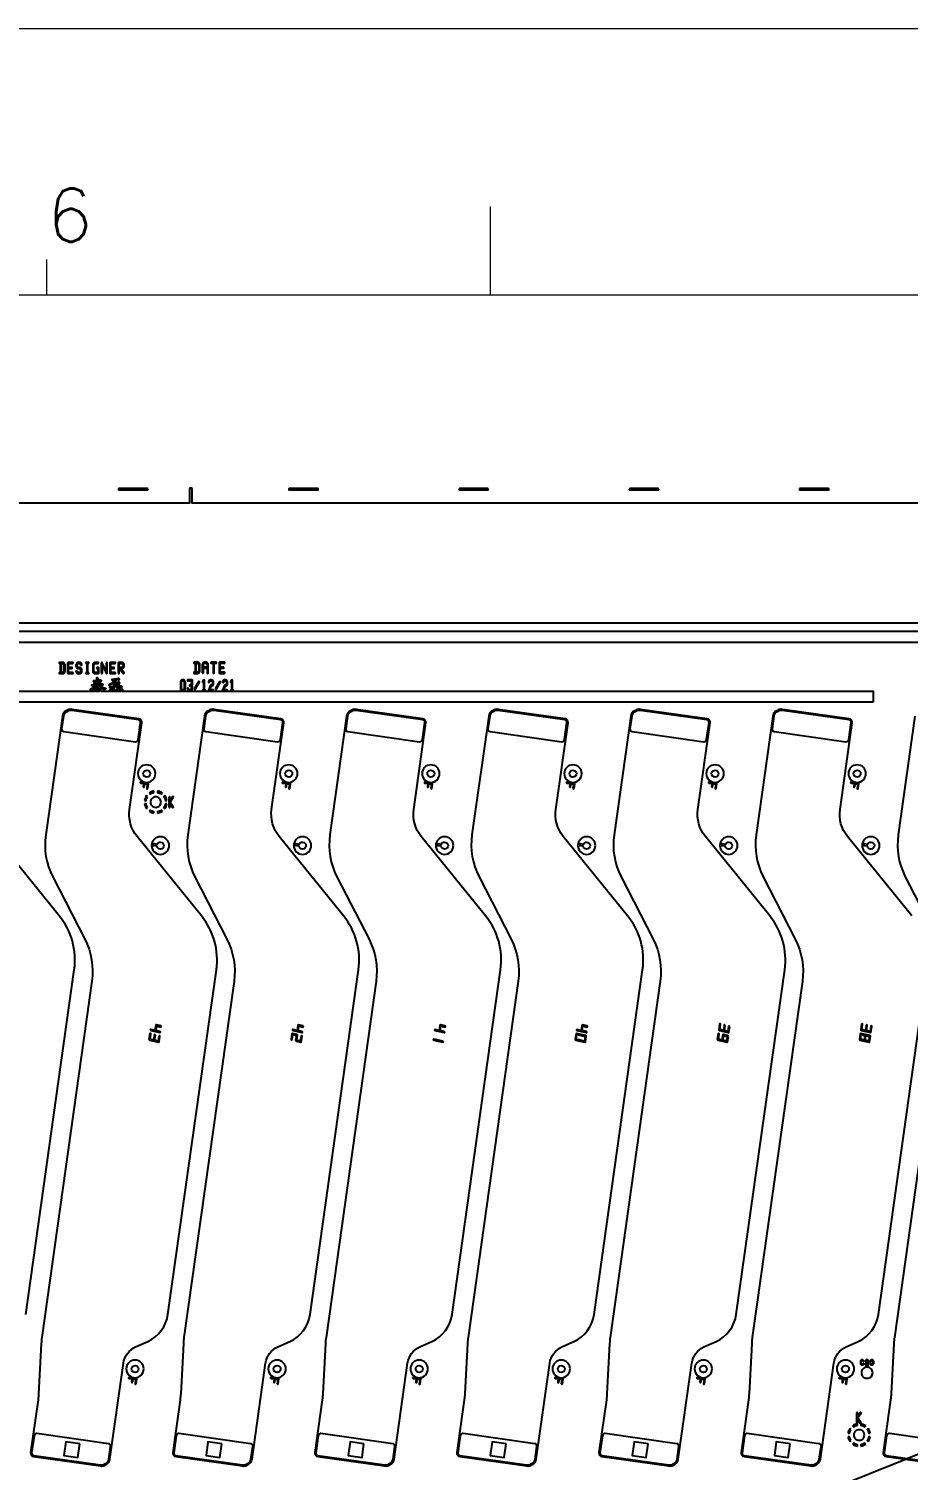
# Model space of a CAD drawing. Header units: millimetres. Extents: x 236 to 1271, y 167 to 899.
# Drawn here: x 956.5 to 1081.5, y 693.9 to 898.9 of the extents above; entities that cross this region are included whole.
import ezdxf

# ---------------------------------------------------------------- set-up
doc = ezdxf.new("R2010")
doc.units = ezdxf.units.MM
doc.header["$LTSCALE"] = 23.1
doc.layers.get('0').update_dxf_attribs({"linetype": 'CONTINUOUS'})
doc.layers.add('0PAPERF', color=2, linetype='CONTINUOUS', lineweight=0, plot=False)
for name, color, linetype in [('bacode-b_layer2', 4, 'CONTINUOUS'), ('susa-b_layer1', 2, 'CONTINUOUS'), ('備註', 1, 'CONTINUOUS')]:
    doc.layers.add(name, color=color, linetype=linetype)
doc.styles.add('SIMPLEX', font='simplex.shx')

msp = doc.modelspace()

# ---------------------------------------------------------------- linework, layer by layer
at = {"lineweight": 0}
for p, q in [((1022.09994, 861.02562), (1022.09994, 873.64089)), ((959.02359, 861.02562), (959.02359, 866.07173)), ((1239.08258, 861.02562), (265.18374, 861.02562))]:
    msp.add_line(p, q, dxfattribs=at)
for p, q in [((964.7779, 807.19498), (964.95174, 807.19498)), ((968.09976, 804.67087), (967.93564, 804.67087)), ((969.0865, 804.67087), (968.93483, 804.67087)), ((981.35182, 804.72087), (981.49215, 804.72087)), ((985.35182, 804.72087), (985.49215, 804.72087)), ((973.34415, 789.71813), (973.20071, 789.86157)), ((974.24496, 790.29837), (974.24496, 790.50122)), ((973.20071, 787.98017), (973.34415, 788.12361)), ((1073.34415, 699.71813), (1073.20071, 699.86157)), ((1074.24496, 700.29837), (1074.24496, 700.50122)), ((1073.20071, 697.98017), (1073.34415, 698.12361))]:
    msp.add_line(p, q)
for points in [[(1128.49496, 581.22087, 1), (1128.49496, 581.62087), (1126.49496, 581.62087), (1126.49496, 831.42087), (979.69496, 831.42087), (979.69496, 833.42087, 1), (979.29496, 833.42087), (979.29496, 831.42087), (832.49496, 831.42087), (832.49496, 581.62087), (830.49496, 581.62087, 1), (830.49496, 581.22087), (832.49496, 581.22087), (832.49496, 331.42087), (979.29496, 331.42087), (979.29496, 329.42087, 1), (979.69496, 329.42087), (979.69496, 331.42087), (1126.49496, 331.42087), (1126.49496, 376.92087), (1117.54496, 376.92087), (1117.54496, 385.92087), (1126.49496, 385.92087), (1126.49496, 581.22087)], [(973.29497, 833.32087, 1), (973.29497, 833.52087), (969.29496, 833.52087, 1), (969.29496, 833.32087)], [(997.49498, 833.32087, 1), (997.49498, 833.52087), (993.49496, 833.52087, 1), (993.49496, 833.32087)], [(1021.69495, 833.32087, 1), (1021.69495, 833.52087), (1017.69496, 833.52087, 1), (1017.69496, 833.32087)], [(1045.89496, 833.32087, 1), (1045.89496, 833.52087), (1041.89496, 833.52087, 1), (1041.89496, 833.32087)], [(1070.09496, 833.32087, 1), (1070.09496, 833.52087), (1066.09497, 833.52087, 1), (1066.09497, 833.32087)], [(1100.49496, 812.42087, 0.414216), (1099.49496, 813.42087, 0.182679), (1098.83352, 813.17087), (859.49496, 813.17087), (859.49496, 811.67087), (1098.83352, 811.67087, 0.182679), (1099.49496, 811.42087, 0.414216)], [(964.00059, 807.51004), (964.00059, 807.75011, 0.159339), (963.98611, 807.79441), (963.81271, 808.03385, 0.241867), (963.75174, 808.06517), (963.44235, 808.06517), (963.30522, 808.25454), (963.30522, 808.446), (963.44235, 808.63537), (963.71346, 808.63537), (963.86484, 808.42632, 1), (963.98633, 808.51429), (963.81271, 808.75405, 0.241867), (963.75174, 808.78537), (963.40406, 808.78537, 0.241871), (963.3431, 808.75405), (963.1697, 808.5146, 0.159337), (963.15522, 808.47031), (963.15522, 808.23024, 0.159331), (963.1697, 808.18595), (963.3431, 807.94649, 0.241867), (963.40406, 807.91517), (963.71346, 807.91517), (963.85059, 807.72581), (963.85059, 807.53435), (963.71346, 807.34498), (963.44235, 807.34498), (963.29097, 807.55403, 1), (963.16948, 807.46606), (963.3431, 807.2263, 0.241867), (963.40406, 807.19498), (963.75174, 807.19498, 0.241871), (963.81271, 807.2263), (963.98611, 807.46575, 0.159337)], [(966.40059, 807.26998), (966.40059, 807.99017, 0.414241), (966.32559, 808.06517), (966.15174, 808.06517, 1), (966.15174, 807.91517), (966.25059, 807.91517), (966.25059, 807.34498), (965.84235, 807.34498), (965.70522, 807.53435), (965.70522, 808.446), (965.84235, 808.63537), (966.32559, 808.63537, 1), (966.32559, 808.78537), (965.80406, 808.78537, 0.241871), (965.7431, 808.75405), (965.5697, 808.5146, 0.159337), (965.55522, 808.47031), (965.55522, 807.51004, 0.159331), (965.5697, 807.46575), (965.7431, 807.2263, 0.241867), (965.80406, 807.19498), (966.32559, 807.19498, 0.414241)], [(983.08154, 808.66881, 1), (983.08154, 808.81881), (982.73386, 808.81881), (982.38617, 808.81881, 1), (982.38617, 808.66881), (982.65886, 808.66881), (982.65886, 807.30341, 1), (982.80886, 807.30341), (982.80886, 808.66881)], [(969.15185, 805.85974), (969.11691, 805.6583), (969.10896, 805.6583), (968.9838, 805.64094, -0.042736), (968.60295, 805.5912), (968.58733, 805.80545), (968.58733, 805.82037), (968.59625, 805.82268, -0.051642), (968.89391, 805.88734), (969.05314, 805.90692), (969.11767, 805.90692), (969.15185, 805.88827)], [(978.70869, 805.03697), (978.70869, 805.99519, 0.13403), (978.69824, 806.03392), (978.55791, 806.27359, 0.267143), (978.49193, 806.31128), (978.21172, 806.31128, 0.267143), (978.14574, 806.27359), (978.0054, 806.03392, 0.13403), (977.99496, 805.99519), (977.99496, 805.03697, 0.13403), (978.0054, 804.99824), (978.14574, 804.75857, 0.267143), (978.21172, 804.72087), (978.49193, 804.72087, 0.267143), (978.55791, 804.75857), (978.69824, 804.99824, 0.13403)], [(979.70869, 805.03697), (979.70869, 805.27618, 0.13403), (979.69824, 805.31491), (979.58046, 805.51608), (979.69824, 805.71724, 0.13403), (979.70869, 805.75597), (979.70869, 806.23508, 0.414239), (979.63249, 806.31128), (979.07116, 806.31128, 1), (979.07116, 806.15888), (979.55629, 806.15888), (979.55629, 805.77641), (979.44847, 805.59228), (979.35182, 805.59228, 1), (979.35182, 805.43988), (979.44847, 805.43988), (979.55629, 805.25574), (979.55629, 805.05741), (979.44847, 804.87327), (979.25518, 804.87327), (979.13692, 805.07524, 1), (979.0054, 804.99824), (979.14574, 804.75857, 0.267143), (979.21172, 804.72087), (979.49193, 804.72087, 0.267143), (979.55791, 804.75857), (979.69824, 804.99824, 0.13403)], [(980.69824, 805.95691, 1), (980.56673, 806.03392), (980.0054, 805.07524, 1), (980.13692, 804.99824)], [(983.69824, 805.95691, 1), (983.56673, 806.03392), (983.0054, 805.07524, 1), (983.13692, 804.99824)], [(969.57435, 804.85231), (969.54655, 804.67087), (969.20412, 804.67087), (969.19396, 804.81098), (969.19396, 804.82887, -0.060132), (969.38357, 804.87772), (969.4916, 804.89442), (969.54327, 804.89442), (969.57435, 804.87888)], [(983.11702, 765.06301, 0.207998), (980.98572, 772.74784), (971.83848, 784.0441, -0.207969), (970.7732, 787.88591), (972.50556, 800.2123, 0.41437), (972.08016, 800.77713), (962.57617, 802.11282, 0.147928), (962.00398, 802.02402), (961.78346, 801.9177, 0.250656), (961.22721, 801.15613), (958.85155, 784.25243, 0.154616), (959.85664, 778.29641), (964.4157, 769.40906, -0.154617), (965.42079, 763.45304), (958.30135, 712.79554, 0.021814), (958.21781, 711.92761), (957.84306, 704.77852, -0.02121), (957.76289, 703.93437), (956.70667, 696.41896, 0.414221), (957.13211, 695.85439), (966.63585, 694.51872, 0.147966), (967.20817, 694.60759), (967.42875, 694.71355, 0.250642), (967.98506, 695.47538), (969.90347, 709.12556, -0.256384), (971.63112, 711.43837), (973.35292, 712.22232, 0.256388), (976.23247, 716.07691)], [(1003.31702, 765.06301, 0.207998), (1001.18572, 772.74784), (992.03848, 784.0441, -0.207969), (990.9732, 787.88591), (992.70556, 800.2123, 0.41437), (992.28016, 800.77713), (982.77617, 802.11282, 0.147928), (982.20398, 802.02402), (981.98346, 801.9177, 0.250656), (981.42721, 801.15613), (979.05155, 784.25243, 0.154616), (980.05664, 778.29641), (984.6157, 769.40906, -0.154617), (985.62079, 763.45304), (978.50135, 712.79554, 0.021814), (978.41781, 711.92761), (978.04306, 704.77852, -0.02121), (977.96289, 703.93437), (976.90667, 696.41896, 0.414221), (977.33211, 695.85439), (986.83585, 694.51872, 0.147966), (987.40817, 694.60759), (987.62875, 694.71355, 0.250642), (988.18506, 695.47538), (990.10347, 709.12556, -0.256384), (991.83112, 711.43837), (993.55292, 712.22232, 0.256388), (996.43247, 716.07691)], [(1023.51702, 765.06301, 0.207998), (1021.38572, 772.74784), (1012.23848, 784.0441, -0.207969), (1011.1732, 787.88591), (1012.90556, 800.2123, 0.41437), (1012.48016, 800.77713), (1002.97617, 802.11282, 0.147928), (1002.40398, 802.02402), (1002.18346, 801.9177, 0.250656), (1001.62721, 801.15613), (999.25155, 784.25243, 0.154616), (1000.25664, 778.29641), (1004.8157, 769.40906, -0.154617), (1005.82079, 763.45304), (998.70135, 712.79554, 0.021814), (998.61781, 711.92761), (998.24306, 704.77852, -0.02121), (998.16289, 703.93437), (997.10667, 696.41896, 0.414221), (997.53211, 695.85439), (1007.03585, 694.51872, 0.147966), (1007.60817, 694.60759), (1007.82875, 694.71355, 0.250642), (1008.38506, 695.47538), (1010.30347, 709.12556, -0.256384), (1012.03112, 711.43837), (1013.75292, 712.22232, 0.256388), (1016.63247, 716.07691)], [(1043.71702, 765.06301, 0.207998), (1041.58572, 772.74784), (1032.43848, 784.0441, -0.207969), (1031.3732, 787.88591), (1033.10556, 800.2123, 0.41437), (1032.68016, 800.77713), (1023.17617, 802.11282, 0.147928), (1022.60398, 802.02402), (1022.38346, 801.9177, 0.250656), (1021.82721, 801.15613), (1019.45155, 784.25243, 0.154616), (1020.45664, 778.29641), (1025.0157, 769.40906, -0.154617), (1026.02079, 763.45304), (1018.90135, 712.79554, 0.021814), (1018.81781, 711.92761), (1018.44306, 704.77852, -0.02121), (1018.36289, 703.93437), (1017.30667, 696.41896, 0.414221), (1017.73211, 695.85439), (1027.23585, 694.51872, 0.147966), (1027.80817, 694.60759), (1028.02875, 694.71355, 0.250642), (1028.58506, 695.47538), (1030.50347, 709.12556, -0.256384), (1032.23112, 711.43837), (1033.95292, 712.22232, 0.256388), (1036.83247, 716.07691)], [(1063.91702, 765.06301, 0.207998), (1061.78572, 772.74784), (1052.63848, 784.0441, -0.207969), (1051.5732, 787.88591), (1053.30556, 800.2123, 0.41437), (1052.88016, 800.77713), (1043.37617, 802.11282, 0.147928), (1042.80398, 802.02402), (1042.58346, 801.9177, 0.250656), (1042.02721, 801.15613), (1039.65155, 784.25243, 0.154616), (1040.65664, 778.29641), (1045.2157, 769.40906, -0.154617), (1046.22079, 763.45304), (1039.10135, 712.79554, 0.021814), (1039.01781, 711.92761), (1038.64306, 704.77852, -0.02121), (1038.56289, 703.93437), (1037.50667, 696.41896, 0.414221), (1037.93211, 695.85439), (1047.43585, 694.51872, 0.147966), (1048.00817, 694.60759), (1048.22875, 694.71355, 0.250642), (1048.78506, 695.47538), (1050.70347, 709.12556, -0.256384), (1052.43112, 711.43837), (1054.15292, 712.22232, 0.256388), (1057.03247, 716.07691)], [(974.45814, 792.97173, 0.414215), (973.20814, 794.22173, 0.414215), (971.95814, 792.97173, 0.414215), (973.20814, 791.72173, 0.414215)], [(973.70814, 792.97173, -0.414217), (973.20814, 792.47173, -0.414217), (972.70814, 792.97173, -0.414217), (973.20814, 793.47173, -0.414217)], [(994.65814, 792.97173, 0.414215), (993.40814, 794.22173, 0.414215), (992.15814, 792.97173, 0.414215), (993.40814, 791.72173, 0.414215)], [(993.90814, 792.97173, -0.414217), (993.40814, 792.47173, -0.414217), (992.90814, 792.97173, -0.414217), (993.40814, 793.47173, -0.414217)], [(1014.85814, 792.97173, 0.414215), (1013.60814, 794.22173, 0.414215), (1012.35814, 792.97173, 0.414215), (1013.60814, 791.72173, 0.414215)], [(1014.10814, 792.97173, -0.414217), (1013.60814, 792.47173, -0.414217), (1013.10814, 792.97173, -0.414217), (1013.60814, 793.47173, -0.414217)], [(1035.05814, 792.97173, 0.414215), (1033.80814, 794.22173, 0.414215), (1032.55814, 792.97173, 0.414215), (1033.80814, 791.72173, 0.414215)], [(1034.30814, 792.97173, -0.414217), (1033.80814, 792.47173, -0.414217), (1033.30814, 792.97173, -0.414217), (1033.80814, 793.47173, -0.414217)], [(1055.25814, 792.97173, 0.414215), (1054.00814, 794.22173, 0.414215), (1052.75814, 792.97173, 0.414215), (1054.00814, 791.72173, 0.414215)], [(1054.50814, 792.97173, -0.414217), (1054.00814, 792.47173, -0.414217), (1053.50814, 792.97173, -0.414217), (1054.00814, 793.47173, -0.414217)], [(1075.45814, 792.97173, 0.414215), (1074.20814, 794.22173, 0.414215), (1072.95814, 792.97173, 0.414215), (1074.20814, 791.72173, 0.414215)], [(1074.70814, 792.97173, -0.414217), (1074.20814, 792.47173, -0.414217), (1073.70814, 792.97173, -0.414217), (1074.20814, 793.47173, -0.414217)], [(973.45852, 791.53979, 0.41424), (973.39469, 791.6245), (972.36179, 791.76966, 1), (972.34092, 791.62112), (972.7831, 791.55898), (972.72095, 791.1168, 1), (972.86949, 791.09593), (972.93164, 791.5381), (973.29955, 791.4864), (973.21321, 790.87207, 1), (973.36175, 790.85119)], [(993.65852, 791.53979, 0.41424), (993.59469, 791.6245), (992.56179, 791.76966, 1), (992.54092, 791.62112), (992.9831, 791.55898), (992.92095, 791.1168, 1), (993.06949, 791.09593), (993.13164, 791.5381), (993.49955, 791.4864), (993.41321, 790.87207, 1), (993.56175, 790.85119)], [(1013.85852, 791.53979, 0.41424), (1013.79469, 791.6245), (1012.76179, 791.76966, 1), (1012.74092, 791.62112), (1013.1831, 791.55898), (1013.12095, 791.1168, 1), (1013.26949, 791.09593), (1013.33164, 791.5381), (1013.69955, 791.4864), (1013.61321, 790.87207, 1), (1013.76175, 790.85119)], [(1034.05852, 791.53979, 0.41424), (1033.99469, 791.6245), (1032.96179, 791.76966, 1), (1032.94092, 791.62112), (1033.3831, 791.55898), (1033.32095, 791.1168, 1), (1033.46949, 791.09593), (1033.53164, 791.5381), (1033.89955, 791.4864), (1033.81321, 790.87207, 1), (1033.96175, 790.85119)], [(1054.25852, 791.53979, 0.41424), (1054.19469, 791.6245), (1053.16179, 791.76966, 1), (1053.14092, 791.62112), (1053.5831, 791.55898), (1053.52095, 791.1168, 1), (1053.66949, 791.09593), (1053.73164, 791.5381), (1054.09955, 791.4864), (1054.01321, 790.87207, 1), (1054.16175, 790.85119)], [(1074.45852, 791.53979, 0.41424), (1074.39469, 791.6245), (1073.36179, 791.76966, 1), (1073.34092, 791.62112), (1073.7831, 791.55898), (1073.72095, 791.1168, 1), (1073.86949, 791.09593), (1073.93164, 791.5381), (1074.29955, 791.4864), (1074.21321, 790.87207, 1), (1074.36175, 790.85119)], [(975.24496, 788.92087, 0.414216), (974.49496, 789.67087, 0.414216), (973.74496, 788.92087, 0.414216), (974.49496, 788.17087, 0.414216)], [(976.40516, 782.73882, 0.414215), (975.15516, 783.98882, 0.414215), (973.90516, 782.73882, 0.414215), (975.15516, 781.48882, 0.414215)], [(975.65516, 782.73882, -0.414217), (975.15516, 782.23882, -0.366656), (974.66196, 782.65666), (974.1924, 782.72265), (974.23415, 783.01973), (974.70371, 782.95374, -0.289315), (975.15516, 783.23882, -0.414217)], [(996.60516, 782.73882, 0.414215), (995.35516, 783.98882, 0.414215), (994.10516, 782.73882, 0.414215), (995.35516, 781.48882, 0.414215)], [(995.85516, 782.73882, -0.414217), (995.35516, 782.23882, -0.366656), (994.86196, 782.65666), (994.3924, 782.72265), (994.43415, 783.01973), (994.90371, 782.95374, -0.289315), (995.35516, 783.23882, -0.414217)], [(1016.80516, 782.73882, 0.414215), (1015.55516, 783.98882, 0.414215), (1014.30516, 782.73882, 0.414215), (1015.55516, 781.48882, 0.414215)], [(1016.05516, 782.73882, -0.414217), (1015.55516, 782.23882, -0.366656), (1015.06196, 782.65666), (1014.5924, 782.72265), (1014.63415, 783.01973), (1015.10371, 782.95374, -0.289315), (1015.55516, 783.23882, -0.414217)], [(1037.00516, 782.73882, 0.414215), (1035.75516, 783.98882, 0.414215), (1034.50516, 782.73882, 0.414215), (1035.75516, 781.48882, 0.414215)], [(1036.25516, 782.73882, -0.414217), (1035.75516, 782.23882, -0.366656), (1035.26196, 782.65666), (1034.7924, 782.72265), (1034.83415, 783.01973), (1035.30371, 782.95374, -0.289315), (1035.75516, 783.23882, -0.414217)], [(1057.20516, 782.73882, 0.414215), (1055.95516, 783.98882, 0.414215), (1054.70516, 782.73882, 0.414215), (1055.95516, 781.48882, 0.414215)], [(1056.45516, 782.73882, -0.414217), (1055.95516, 782.23882, -0.366656), (1055.46196, 782.65666), (1054.9924, 782.72265), (1055.03415, 783.01973), (1055.50371, 782.95374, -0.289315), (1055.95516, 783.23882, -0.414217)], [(1077.40516, 782.73882, 0.414215), (1076.15516, 783.98882, 0.414215), (1074.90516, 782.73882, 0.414215), (1076.15516, 781.48882, 0.414215)], [(1076.65516, 782.73882, -0.414217), (1076.15516, 782.23882, -0.366656), (1075.66196, 782.65666), (1075.1924, 782.72265), (1075.23415, 783.01973), (1075.70371, 782.95374, -0.289315), (1076.15516, 783.23882, -0.414217)], [(975.23451, 757.08642), (974.58105, 757.2446, 0.444113), (974.4891, 757.18191), (974.38865, 756.46713), (973.8156, 756.60585, 1), (973.78031, 756.46006), (975.08721, 756.1437, 1), (975.1225, 756.28949), (974.53514, 756.43167), (974.62616, 757.07935), (975.19922, 756.94063, 1)], [(995.43451, 757.08642), (994.78105, 757.2446, 0.444113), (994.6891, 757.18191), (994.58865, 756.46713), (994.0156, 756.60585, 1), (993.98031, 756.46006), (995.28721, 756.1437, 1), (995.3225, 756.28949), (994.73514, 756.43167), (994.82616, 757.07935), (995.39922, 756.94063, 1)], [(1015.63451, 757.08642), (1014.98105, 757.2446, 0.444113), (1014.8891, 757.18191), (1014.78865, 756.46713), (1014.2156, 756.60585, 1), (1014.18031, 756.46006), (1015.48721, 756.1437, 1), (1015.5225, 756.28949), (1014.93514, 756.43167), (1015.02616, 757.07935), (1015.59922, 756.94063, 1)], [(1035.83451, 757.08642), (1035.18105, 757.2446, 0.444113), (1035.0891, 757.18191), (1034.98865, 756.46713), (1034.4156, 756.60585, 1), (1034.38031, 756.46006), (1035.68721, 756.1437, 1), (1035.7225, 756.28949), (1035.13514, 756.43167), (1035.22616, 757.07935), (1035.79922, 756.94063, 1)], [(1056.09113, 757.00309, 1), (1055.94259, 757.02397), (1055.8421, 756.30895), (1055.33514, 756.43167), (1055.43768, 757.16127, 1), (1055.28914, 757.18214), (1055.18865, 756.46713), (1054.68169, 756.58985), (1054.78422, 757.31944, 1), (1054.63568, 757.34032), (1054.52372, 756.54362, 0.386732), (1054.58031, 756.46006), (1055.88721, 756.1437, 0.444113), (1055.97916, 756.20639)], [(1076.29113, 757.00309, 1), (1076.14259, 757.02397), (1076.0421, 756.30895), (1075.53514, 756.43167), (1075.63768, 757.16127, 1), (1075.48914, 757.18214), (1075.38865, 756.46713), (1074.88169, 756.58985), (1074.98422, 757.31944, 1), (1074.83568, 757.34032), (1074.72372, 756.54362, 0.386732), (1074.78031, 756.46006), (1076.08721, 756.1437, 0.444113), (1076.17916, 756.20639)], [(975.09768, 755.62663, 1), (974.94914, 755.6475), (974.84865, 754.93249), (974.34169, 755.05521), (974.44423, 755.7848, 1), (974.29569, 755.80568), (974.1952, 755.09067), (973.68824, 755.21339), (973.79078, 755.94298, 1), (973.64224, 755.96385), (973.53027, 755.16715, 0.386732), (973.58686, 755.08359), (974.89377, 754.76724, 0.444113), (974.98571, 754.82992)], [(995.29768, 755.62663, 1), (995.14914, 755.6475), (995.04865, 754.93249), (994.54169, 755.05521), (994.6442, 755.78458, 0.386732), (994.5876, 755.86814), (993.93415, 756.02631, 0.444113), (993.8422, 755.96363), (993.73023, 755.16693, 1), (993.87877, 755.14605), (993.97926, 755.86106), (994.48623, 755.73834), (994.38372, 755.00898, 0.386732), (994.44031, 754.92542), (995.09377, 754.76724, 0.444113), (995.18571, 754.82992)], [(1015.32906, 754.91303), (1014.6756, 755.07121), (1014.02215, 755.22938, 1), (1013.98686, 755.08359), (1014.64031, 754.92542), (1015.29377, 754.76724, 1)], [(1035.69765, 755.6264, 0.386732), (1035.64106, 755.70996), (1034.33415, 756.02631, 0.444113), (1034.2422, 755.96363), (1034.13027, 755.16715, 0.386732), (1034.18686, 755.08359), (1035.49377, 754.76724, 0.444113), (1035.58571, 754.82992)], [(1055.89765, 755.6264, 0.386732), (1055.84106, 755.70996), (1055.1876, 755.86814, 0.444113), (1055.09566, 755.80545), (1054.9952, 755.09067), (1054.48824, 755.21339), (1054.59078, 755.94298, 1), (1054.44224, 755.96385), (1054.33027, 755.16715, 0.386732), (1054.38686, 755.08359), (1055.69377, 754.76724, 0.444113), (1055.78571, 754.82992)], [(1076.09765, 755.6264, 0.386732), (1076.04106, 755.70996), (1074.73415, 756.02631, 0.444113), (1074.6422, 755.96363), (1074.53027, 755.16715, 0.386732), (1074.58686, 755.08359), (1075.89377, 754.76724, 0.444113), (1075.98571, 754.82992)], [(972.79885, 708.31763, 0.414215), (971.54885, 709.56763, 0.414215), (970.29885, 708.31763, 0.414215), (971.54885, 707.06763, 0.414215)], [(992.99885, 708.31763, 0.414215), (991.74885, 709.56763, 0.414215), (990.49885, 708.31763, 0.414215), (991.74885, 707.06763, 0.414215)], [(1013.19885, 708.31763, 0.414215), (1011.94885, 709.56763, 0.414215), (1010.69885, 708.31763, 0.414215), (1011.94885, 707.06763, 0.414215)], [(1033.39885, 708.31763, 0.414215), (1032.14885, 709.56763, 0.414215), (1030.89885, 708.31763, 0.414215), (1032.14885, 707.06763, 0.414215)], [(1053.59885, 708.31763, 0.414215), (1052.34885, 709.56763, 0.414215), (1051.09885, 708.31763, 0.414215), (1052.34885, 707.06763, 0.414215)], [(1073.79885, 708.31763, 0.414215), (1072.54885, 709.56763, 0.414215), (1071.29885, 708.31763, 0.414215), (1072.54885, 707.06763, 0.414215)], [(1075.14606, 709.01315, 1), (1075.07535, 709.08386), (1074.99066, 708.99917), (1074.8334, 708.99917), (1074.76335, 709.06922), (1074.76335, 709.42515), (1074.8334, 709.4952), (1074.99066, 709.4952), (1075.07535, 709.4105, 1), (1075.14606, 709.48121), (1075.04688, 709.5804, 0.200121), (1075.01137, 709.5952), (1074.81269, 709.5952, 0.200121), (1074.77718, 709.5804), (1074.67815, 709.48137, 0.200121), (1074.66335, 709.44586), (1074.66335, 709.04851, 0.200121), (1074.67815, 709.013), (1074.77718, 708.91397, 0.200121), (1074.81269, 708.89917), (1075.01137, 708.89917, 0.200121), (1075.04688, 708.91397)], [(1076.5607, 709.04851), (1076.5607, 709.44586, 0.200121), (1076.5459, 709.48137), (1076.44688, 709.5804, 0.200121), (1076.41137, 709.5952), (1076.21269, 709.5952, 0.200121), (1076.17718, 709.5804), (1076.07815, 709.48137, 0.200121), (1076.06335, 709.44586), (1076.06335, 709.04851, 0.200121), (1076.07815, 709.013), (1076.17718, 708.91397, 0.200121), (1076.21269, 708.89917), (1076.41137, 708.89917, 0.200121), (1076.44688, 708.91397), (1076.5459, 709.013, 0.200121)], [(972.04885, 708.31763, -0.414217), (971.54885, 707.81763, -0.414217), (971.04885, 708.31763, -0.414217), (971.54885, 708.81763, -0.414217)], [(992.24885, 708.31763, -0.414217), (991.74885, 707.81763, -0.414217), (991.24885, 708.31763, -0.414217), (991.74885, 708.81763, -0.414217)], [(1012.44885, 708.31763, -0.414217), (1011.94885, 707.81763, -0.414217), (1011.44885, 708.31763, -0.414217), (1011.94885, 708.81763, -0.414217)], [(1032.64885, 708.31763, -0.414217), (1032.14885, 707.81763, -0.414217), (1031.64885, 708.31763, -0.414217), (1032.14885, 708.81763, -0.414217)], [(1052.84885, 708.31763, -0.414217), (1052.34885, 707.81763, -0.414217), (1051.84885, 708.31763, -0.414217), (1052.34885, 708.81763, -0.414217)], [(1073.04885, 708.31763, -0.414217), (1072.54885, 707.81763, -0.414217), (1072.04885, 708.31763, -0.414217), (1072.54885, 708.81763, -0.414217)], [(1076.41728, 707.78253, 0.414216), (1075.61728, 708.58253, 0.414216), (1074.81728, 707.78253, 0.414216), (1075.61728, 706.98253, 0.414216)], [(971.79924, 706.8857, 0.41424), (971.73541, 706.97041), (970.70251, 707.11557, 1), (970.68163, 706.96703), (971.12381, 706.90489), (971.06167, 706.46271, 1), (971.21021, 706.44183), (971.27235, 706.88401), (971.64026, 706.8323), (971.55392, 706.21798, 1), (971.70246, 706.1971)], [(991.99924, 706.8857, 0.41424), (991.93541, 706.97041), (990.90251, 707.11557, 1), (990.88163, 706.96703), (991.32381, 706.90489), (991.26167, 706.46271, 1), (991.41021, 706.44183), (991.47235, 706.88401), (991.84026, 706.8323), (991.75392, 706.21798, 1), (991.90246, 706.1971)], [(1012.19924, 706.8857, 0.41424), (1012.13541, 706.97041), (1011.10251, 707.11557, 1), (1011.08163, 706.96703), (1011.52381, 706.90489), (1011.46167, 706.46271, 1), (1011.61021, 706.44183), (1011.67235, 706.88401), (1012.04026, 706.8323), (1011.95392, 706.21798, 1), (1012.10246, 706.1971)], [(1032.39924, 706.8857, 0.41424), (1032.33541, 706.97041), (1031.30251, 707.11557, 1), (1031.28163, 706.96703), (1031.72381, 706.90489), (1031.66167, 706.46271, 1), (1031.81021, 706.44183), (1031.87235, 706.88401), (1032.24026, 706.8323), (1032.15392, 706.21798, 1), (1032.30246, 706.1971)], [(1052.59924, 706.8857, 0.41424), (1052.53541, 706.97041), (1051.50251, 707.11557, 1), (1051.48163, 706.96703), (1051.92381, 706.90489), (1051.86167, 706.46271, 1), (1052.01021, 706.44183), (1052.07235, 706.88401), (1052.44026, 706.8323), (1052.35392, 706.21798, 1), (1052.50246, 706.1971)], [(1072.79924, 706.8857, 0.41424), (1072.73541, 706.97041), (1071.70251, 707.11557, 1), (1071.68163, 706.96703), (1072.12381, 706.90489), (1072.06167, 706.46271, 1), (1072.21021, 706.44183), (1072.27235, 706.88401), (1072.64026, 706.8323), (1072.55392, 706.21798, 1), (1072.70246, 706.1971)], [(1075.24496, 698.92087, 0.414216), (1074.49496, 699.67087, 0.414216), (1073.74496, 698.92087, 0.414216), (1074.49496, 698.17087, 0.414216)]]:
    msp.add_lwpolyline(points, format="xyb", close=True)
for points in [[(841.49496, 577.42087), (841.49496, 585.42087), (852.49496, 585.42087), (852.49496, 693.78087), (852.49496, 792.42087), (841.49496, 792.42087), (841.49496, 800.42087), (852.49496, 800.42087), (852.49496, 809.17087, 0.414215), (853.74496, 810.42087, 0.414215), (852.49496, 811.67087), (852.49496, 814.42087), (1106.49496, 814.42087), (1106.49496, 811.67087, 0.414215), (1105.24496, 810.42087, 0.414215), (1106.49496, 809.17087), (1106.49496, 800.42087), (1117.49496, 800.42087), (1117.49496, 792.42087), (1106.49496, 792.42087), (1106.49496, 729.66498)], [(961.60059, 807.51004), (961.60059, 808.47031, 0.159331), (961.58611, 808.5146), (961.41271, 808.75405, 0.241867), (961.35174, 808.78537), (961.00406, 808.78537), (960.83022, 808.78537, 1), (960.83022, 808.63537), (960.92906, 808.63537), (960.92906, 807.34498), (960.83022, 807.34498, 1), (960.83022, 807.19498), (961.00406, 807.19498)], [(962.72559, 807.19498, 1), (962.72559, 807.34498), (962.10522, 807.34498), (962.10522, 807.91517), (962.55174, 807.91517, 1), (962.55174, 808.06517), (962.10522, 808.06517), (962.10522, 808.63537), (962.72559, 808.63537, 1), (962.72559, 808.78537), (962.03022, 808.78537, 0.414241), (961.95522, 808.71037), (961.95522, 807.99017)], [(961.95522, 807.99017), (961.95522, 807.26998, 0.414241), (962.03022, 807.19498), (962.72559, 807.19498)], [(964.95174, 807.19498, 1), (964.95174, 807.34498), (964.8529, 807.34498), (964.8529, 808.63537), (964.95174, 808.63537, 1), (964.95174, 808.78537), (964.7779, 808.78537), (964.60406, 808.78537, 1), (964.60406, 808.63537), (964.7029, 808.63537), (964.7029, 807.34498), (964.60406, 807.34498, 1), (964.60406, 807.19498), (964.7779, 807.19498)], [(967.45059, 807.59785), (966.89776, 808.74298, 0.798609), (966.75522, 808.7101), (966.75522, 807.26998, 1), (966.90522, 807.26998), (966.90522, 808.3825)], [(966.90522, 808.3825), (967.45804, 807.23737, 0.798609), (967.60059, 807.27025)], [(967.60059, 807.27025), (967.60059, 808.71037, 1), (967.45059, 808.71037), (967.45059, 807.59785)], [(968.72559, 807.19498, 1), (968.72559, 807.34498), (968.10522, 807.34498), (968.10522, 807.91517), (968.55174, 807.91517, 1), (968.55174, 808.06517), (968.10522, 808.06517), (968.10522, 808.63537), (968.72559, 808.63537, 1), (968.72559, 808.78537), (968.03022, 808.78537, 0.414241), (967.95522, 808.71037), (967.95522, 807.99017)], [(967.95522, 807.99017), (967.95522, 807.26998, 0.414241), (968.03022, 807.19498), (968.72559, 807.19498)], [(970.00059, 808.23024), (970.00059, 808.47031, 0.159331), (969.98611, 808.5146), (969.81271, 808.75405, 0.241867), (969.75174, 808.78537), (969.23022, 808.78537, 0.414241), (969.15522, 808.71037), (969.15522, 807.99017)], [(969.15522, 807.99017), (969.15522, 807.26998, 1), (969.30522, 807.26998), (969.30522, 807.91517), (969.36578, 807.91517), (969.86484, 807.22599, 1), (969.98633, 807.31396), (969.55097, 807.91517)], [(969.55097, 807.91517), (969.75174, 807.91517, 0.241871), (969.81271, 807.94649), (969.98611, 808.18595, 0.159337), (970.00059, 808.23024)], [(980.75654, 807.54348), (980.75654, 808.50374, 0.159331), (980.74206, 808.54803), (980.56866, 808.78749, 0.241867), (980.5077, 808.81881), (980.16002, 808.81881), (979.98617, 808.81881, 1), (979.98617, 808.66881), (980.08502, 808.66881), (980.08502, 807.37841), (979.98617, 807.37841, 1), (979.98617, 807.22841), (980.16002, 807.22841)], [(981.95654, 807.30341), (981.95654, 808.02361), (981.95654, 808.50374, 0.159331), (981.94206, 808.54803), (981.76866, 808.78749, 0.241867), (981.7077, 808.81881), (981.36002, 808.81881, 0.241871), (981.29905, 808.78749), (981.12565, 808.54803, 0.159337), (981.11117, 808.50374), (981.11117, 808.02361)], [(981.11117, 808.02361), (981.11117, 807.30341, 1), (981.26117, 807.30341), (981.26117, 807.94861), (981.80654, 807.94861), (981.80654, 807.30341, 1), (981.95654, 807.30341)], [(984.28154, 807.22841, 1), (984.28154, 807.37841), (983.66117, 807.37841), (983.66117, 807.94861), (984.1077, 807.94861, 1), (984.1077, 808.09861), (983.66117, 808.09861), (983.66117, 808.66881), (984.28154, 808.66881, 1), (984.28154, 808.81881), (983.58617, 808.81881, 0.414241), (983.51117, 808.74381), (983.51117, 808.02361)], [(983.51117, 808.02361), (983.51117, 807.30341, 0.414241), (983.58617, 807.22841), (984.28154, 807.22841)], [(961.00406, 807.19498), (961.35174, 807.19498, 0.241871), (961.41271, 807.2263), (961.58611, 807.46575, 0.159337), (961.60059, 807.51004)], [(965.96359, 805.79296), (965.91885, 805.67493), (965.88512, 805.61238), (965.40672, 805.56305), (965.38147, 805.55763), (965.35622, 805.54679), (965.35622, 805.52918), (965.38976, 805.50342), (965.42331, 805.48986, 0.194899), (965.5892, 805.46636), (965.8236, 805.50073)], [(966.05, 805.63127), (966.1184, 805.81173), (966.50121, 805.86093, 0.085194), (966.59527, 805.87444), (966.63909, 805.89828), (966.63909, 805.92211), (966.60291, 805.94412, 0.060875), (966.46009, 805.97529), (966.45603, 805.97529), (966.1498, 805.9233)], [(966.1498, 805.9233), (966.19543, 806.0886), (966.34211, 806.10411), (966.65908, 806.14692), (966.73376, 806.16315), (966.76837, 806.17939), (966.76837, 806.20453), (966.74563, 806.22921), (966.72288, 806.2391, 0.203529), (966.57589, 806.26792), (966.4934, 806.24792), (966.22086, 806.20584)], [(968.64153, 806.29383), (968.64098, 806.28779), (968.58805, 806.18974), (968.45832, 806.03739), (968.28079, 805.86994), (968.10155, 805.73116), (967.93257, 805.62406), (967.84551, 805.5803), (967.83868, 805.57577), (967.83184, 805.56824), (967.83184, 805.56266), (967.8421, 805.5601), (967.89186, 805.5601), (968.00875, 805.5957), (968.16186, 805.66848), (968.31498, 805.76449), (968.42011, 805.84431, -0.201493), (968.4556, 805.78331), (968.46242, 805.76525), (968.50156, 805.54114, 0.190891), (968.53096, 805.46007), (968.54002, 805.44544), (968.55814, 805.43082), (968.57511, 805.43082), (968.58869, 805.44296), (968.60001, 805.46615), (968.60532, 805.49411), (968.65877, 805.4939), (969.05007, 805.5329), (969.20004, 805.54588), (969.27033, 805.54588), (969.2844, 805.55563), (969.2844, 805.57736), (969.25763, 805.60734), (969.24244, 805.61755), (969.30685, 805.74656), (969.35582, 805.81414), (969.39963, 805.85413), (969.40995, 805.87068)], [(968.7459, 806.30964), (968.965, 806.33425), (969.18351, 806.34999), (969.32017, 806.35375), (969.36259, 806.36991), (969.36395, 806.39955), (969.31883, 806.44266), (969.27371, 806.47094), (969.19303, 806.49786), (969.17252, 806.49786), (968.9051, 806.44813), (968.26545, 806.35321), (968.2402, 806.34237), (968.2402, 806.32476), (968.27374, 806.299), (968.30728, 806.28544, 0.209845), (968.45226, 806.26045), (968.64153, 806.29383)], [(969.40995, 805.87068), (969.40995, 805.89635), (969.36386, 805.94608), (969.27416, 806.00326), (969.21684, 806.02812, 0.075246), (969.16688, 806.02129), (969.14546, 806.0127), (969.10098, 806.0007), (968.61992, 805.9253), (968.49945, 805.90921)], [(980.16002, 807.22841), (980.5077, 807.22841, 0.241871), (980.56866, 807.25973), (980.74206, 807.49918, 0.159337), (980.75654, 807.54348)], [(981.49215, 804.72087, 1), (981.49215, 804.87327), (981.42802, 804.87327), (981.42802, 806.23486, 0.76611), (981.28607, 806.27359), (981.14574, 806.03392, 0.97981), (981.27562, 805.95426), (981.27562, 804.87327), (981.21149, 804.87327, 1), (981.21149, 804.72087), (981.35182, 804.72087)], [(982.70869, 805.75597), (982.70869, 805.99519, 0.13403), (982.69824, 806.03392), (982.55791, 806.27359, 0.267143), (982.49193, 806.31128), (982.21172, 806.31128, 0.267143), (982.14574, 806.27359), (982.0054, 806.03392, 1), (982.13692, 805.95691), (982.25518, 806.15888), (982.44847, 806.15888), (982.55629, 805.97475), (982.55629, 805.77641), (982.44847, 805.59228), (982.35182, 805.59228, 0.310667), (982.28067, 805.54335), (982.00035, 804.82522, 0.529919), (982.07116, 804.72087), (982.63249, 804.72087, 1), (982.63249, 804.87327), (982.1827, 804.87327)], [(982.1827, 804.87327), (982.40388, 805.43988), (982.49193, 805.43988, 0.267143), (982.55791, 805.47758), (982.69824, 805.71724, 0.13403), (982.70869, 805.75597)], [(984.70869, 805.75597), (984.70869, 805.99519, 0.13403), (984.69824, 806.03392), (984.55791, 806.27359, 0.267143), (984.49193, 806.31128), (984.21172, 806.31128, 0.267143), (984.14574, 806.27359), (984.0054, 806.03392, 1), (984.13692, 805.95691), (984.25518, 806.15888), (984.44847, 806.15888), (984.55629, 805.97475), (984.55629, 805.77641), (984.44847, 805.59228), (984.35182, 805.59228, 0.310667), (984.28067, 805.54335), (984.00035, 804.82522, 0.529919), (984.07116, 804.72087), (984.63249, 804.72087, 1), (984.63249, 804.87327), (984.1827, 804.87327)], [(984.1827, 804.87327), (984.40388, 805.43988), (984.49193, 805.43988, 0.267143), (984.55791, 805.47758), (984.69824, 805.71724, 0.13403), (984.70869, 805.75597)], [(985.49215, 804.72087, 1), (985.49215, 804.87327), (985.42802, 804.87327), (985.42802, 806.23486, 0.76611), (985.28607, 806.27359), (985.14574, 806.03392, 0.97981), (985.27562, 805.95426), (985.27562, 804.87327), (985.21149, 804.87327, 1), (985.21149, 804.72087), (985.35182, 804.72087)], [(901.61807, 805.51475), (901.61807, 804.67327), (901.47116, 804.67327, 0.063141), (901.45219, 804.67087), (879.29458, 804.67087), (879.29458, 803.17087), (1076.55442, 803.17087)], [(966.21204, 805.23774), (966.32352, 805.26576, 0.078698), (966.39807, 805.27904), (966.42404, 805.29654), (966.42404, 805.32006), (966.39341, 805.35289), (966.36278, 805.3734), (966.32937, 805.40211), (966.27368, 805.43082), (966.24816, 805.43082), (966.22328, 805.42029), (966.19191, 805.3896), (966.10427, 805.32645), (965.98202, 805.25715), (965.87168, 805.20453), (965.80892, 805.18262), (965.79052, 805.17297), (965.79052, 805.16091), (965.81702, 805.15236), (965.87513, 805.15236), (965.9779, 805.17196), (966.08284, 805.20161), (966.10279, 805.14335), (966.11275, 805.02163), (965.58837, 804.94659), (965.56506, 804.93659), (965.56506, 804.92033), (965.59602, 804.89656), (965.62698, 804.88405, 0.213186), (965.76665, 804.862), (965.79134, 804.8675), (966.11295, 804.92135), (966.1085, 804.67087), (965.96937, 804.67087), (965.96937, 804.69248), (965.94581, 804.72893), (965.90025, 804.76539), (965.85153, 804.78441), (965.81226, 804.78441), (965.79969, 804.77353, -0.199841), (965.78664, 804.72004, -0.031818), (965.76228, 804.67087), (929.43981, 804.67087)], [(966.25071, 805.04224), (966.25212, 805.05371, 0.033123), (966.27611, 805.16821), (966.27611, 805.18806), (966.24264, 805.22349), (966.21204, 805.23774)], [(966.49585, 804.67087), (966.24223, 804.67087), (966.24223, 804.93578), (966.57451, 804.96376), (966.71801, 804.96776), (966.75717, 804.98268), (966.75843, 805.01003, 0.154364), (966.64105, 805.08834, 0.081651), (966.57933, 805.10077), (966.25071, 805.04224)], [(968.32701, 805.20554), (968.44259, 805.22217), (968.63964, 805.25843), (968.66456, 805.26719), (968.68608, 805.27219), (968.7076, 805.28594), (968.7076, 805.3095), (968.68486, 805.33418), (968.62802, 805.36134), (968.57245, 805.37861), (968.54644, 805.37861), (968.47631, 805.35646), (968.31338, 805.32201), (968.05999, 805.28017), (967.95364, 805.27154), (967.92196, 805.26292), (967.92196, 805.24542), (967.94178, 805.22137), (967.98142, 805.19607), (968.05204, 805.18468), (968.14248, 805.18468), (968.18084, 805.18892), (968.18084, 805.17565), (968.1627, 805.10722), (968.10309, 805.00733), (967.99422, 804.86969), (967.8387, 804.71318), (967.78788, 804.67087), (966.76631, 804.67087), (966.73318, 804.6896, 0.045891), (966.47155, 804.77578, 0.031689), (966.40042, 804.78441), (966.39389, 804.78441), (966.38737, 804.77571), (966.38737, 804.75978), (966.41019, 804.73812), (966.46154, 804.70349), (966.49585, 804.67087)], [(968.64972, 804.67087), (968.68274, 804.74474, -0.092667), (968.73316, 804.83027), (968.74396, 804.85278), (968.74396, 804.8716), (968.71918, 804.89908), (968.69439, 804.91676), (968.60054, 804.96776), (968.58861, 804.96776), (968.54254, 804.95327), (968.45193, 804.93336), (968.16476, 804.88413)], [(969.24097, 805.25487), (969.42432, 805.27508), (969.64565, 805.30781), (969.6978, 805.32022), (969.72196, 805.33263), (969.72196, 805.35658), (969.69734, 805.38331), (969.63576, 805.41271), (969.57555, 805.43144), (969.54721, 805.43144), (969.46855, 805.411), (969.28583, 805.37927), (969.00161, 805.34069), (968.88235, 805.33275), (968.84683, 805.3248), (968.84683, 805.30703, 0.108487), (968.91125, 805.25358, 0.080662), (969.11565, 805.24376), (969.11565, 805.20259), (969.10057, 805.12923), (969.05108, 805.02213), (968.96071, 804.87455), (968.83158, 804.70673), (968.79822, 804.67087), (968.64972, 804.67087)], [(969.68971, 804.67087), (969.71373, 804.72742), (969.75899, 804.80076), (969.79946, 804.84417), (969.80898, 804.86214), (969.80898, 804.88562), (969.76707, 804.92705), (969.68551, 804.9747), (969.63341, 804.99542, 0.089125), (969.59431, 804.98963, -0.087806), (969.52897, 804.96928), (969.12863, 804.89734)], [(1081.98572, 772.74784), (1072.83848, 784.0441, -0.207969), (1071.7732, 787.88591), (1073.50556, 800.2123, 0.41437), (1073.08016, 800.77713), (1063.57617, 802.11282, 0.147928), (1063.00398, 802.02402), (1062.78346, 801.9177, 0.250656), (1062.22721, 801.15613), (1059.85155, 784.25243, 0.154616), (1060.85664, 778.29641), (1065.4157, 769.40906, -0.154617), (1066.42079, 763.45304), (1059.30135, 712.79554, 0.021814), (1059.21781, 711.92761), (1058.84306, 704.77852, -0.02121), (1058.76289, 703.93437), (1057.70667, 696.41896, 0.414221), (1058.13211, 695.85439), (1067.63585, 694.51872, 0.147966), (1068.20817, 694.60759), (1068.42875, 694.71355, 0.250642), (1068.98506, 695.47538), (1070.90347, 709.12556, -0.256384), (1072.63112, 711.43837), (1074.35292, 712.22232, 0.256388), (1077.23247, 716.07691), (1084.11702, 765.06301, 0.207998)], [(1082.42721, 801.15613), (1080.05155, 784.25243, 0.154616), (1081.05664, 778.29641), (1085.6157, 769.40906, -0.154617)], [(972.91461, 789.17087), (973.11746, 789.17087, -0.106992), (973.34415, 789.71813)], [(973.55426, 790.21512), (973.6977, 790.07169, -0.106991), (974.24496, 790.29837)], [(974.74496, 790.50122), (974.74496, 790.29837, -0.106992), (975.29222, 790.07169), (975.43566, 790.21512)], [(975.78921, 789.86157), (975.64578, 789.71813, -0.106991), (975.87246, 789.17087), (976.07531, 789.17087)], [(976.51229, 789.15644), (976.51229, 789.63579, 1), (976.36229, 789.63579), (976.36229, 788.19539, 1), (976.51229, 788.19539), (976.51229, 788.67474)], [(976.99572, 788.23797), (976.5284, 788.91559), (976.99572, 789.59321, 1), (976.87224, 789.67837), (976.51229, 789.15644)], [(973.34415, 788.12361, -0.106993), (973.11746, 788.67087), (972.91461, 788.67087)], [(974.24496, 787.34052), (974.24496, 787.54337, -0.106992), (973.6977, 787.77006), (973.55427, 787.62662)], [(975.43566, 787.62662), (975.29222, 787.77006, -0.106991), (974.74496, 787.54337), (974.74496, 787.34052)], [(976.07531, 788.67087), (975.87246, 788.67087, -0.106992), (975.64578, 788.12361), (975.78921, 787.98017)], [(976.51229, 788.67474), (976.87224, 788.15281, 1), (976.99572, 788.23797)], [(956.03247, 716.07691), (962.91702, 765.06301, 0.207998), (960.78572, 772.74784), (951.63848, 784.0441, -0.207969)], [(1086.62079, 763.45304), (1079.50135, 712.79554, 0.021814), (1079.41781, 711.92761), (1079.04306, 704.77852, -0.02121), (1078.96289, 703.93437), (1077.90667, 696.41896, 0.414221), (1078.33211, 695.85439), (1087.83585, 694.51872, 0.147966)], [(1075.8607, 709.34652), (1075.8607, 709.44586, 0.200121), (1075.8459, 709.48137), (1075.74688, 709.5804, 0.200121), (1075.71137, 709.5952), (1075.51269, 709.5952, 0.200121), (1075.47718, 709.5804), (1075.378, 709.48121, 1), (1075.44871, 709.4105), (1075.5334, 709.4952), (1075.69066, 709.4952), (1075.7607, 709.42515), (1075.7607, 709.36723), (1075.69066, 709.29718), (1075.61203, 709.29718, 0.251052), (1075.5704, 709.27488), (1075.37177, 708.97694, 0.599342), (1075.41335, 708.89917), (1075.8107, 708.89917, 1), (1075.8107, 708.99917), (1075.50678, 708.99917)], [(1075.50678, 708.99917), (1075.63879, 709.19718), (1075.71137, 709.19718, 0.200121), (1075.74688, 709.21198), (1075.8459, 709.31101, 0.200121), (1075.8607, 709.34652)], [(1074.27856, 701.59324), (1074.27856, 702.07259, 1), (1074.12856, 702.07259), (1074.12856, 700.63219, 1), (1074.27856, 700.63219), (1074.27856, 701.11154)], [(1074.76199, 700.67477), (1074.29466, 701.35239), (1074.76199, 702.03001, 1), (1074.63851, 702.11517), (1074.27856, 701.59324)], [(1074.27856, 701.11154), (1074.63851, 700.58961, 1), (1074.76199, 700.67477)], [(1072.91461, 699.17087), (1073.11746, 699.17087, -0.106992), (1073.34415, 699.71813)], [(1073.55426, 700.21512), (1073.6977, 700.07169, -0.106991), (1074.24496, 700.29837)], [(1074.74496, 700.50122), (1074.74496, 700.29837, -0.106992), (1075.29222, 700.07169), (1075.43566, 700.21512)], [(1075.78921, 699.86157), (1075.64578, 699.71813, -0.106991), (1075.87246, 699.17087), (1076.07531, 699.17087)], [(1073.34415, 698.12361, -0.106993), (1073.11746, 698.67087), (1072.91461, 698.67087)], [(1074.24496, 697.34052), (1074.24496, 697.54337, -0.106992), (1073.6977, 697.77006), (1073.55427, 697.62662)], [(1075.43566, 697.62662), (1075.29222, 697.77006, -0.106991), (1074.74496, 697.54337), (1074.74496, 697.34052)], [(1076.07531, 698.67087), (1075.87246, 698.67087, -0.106992), (1075.64578, 698.12361), (1075.78921, 697.98017)]]:
    msp.add_lwpolyline(points, format="xyb")
for points in [[(961.45059, 807.53435), (961.31346, 807.34498), (961.07906, 807.34498), (961.07906, 808.63537), (961.31346, 808.63537), (961.45059, 808.446)], [(969.85059, 808.25454), (969.71346, 808.06517), (969.30522, 808.06517), (969.30522, 808.63537), (969.71346, 808.63537), (969.85059, 808.446)], [(980.60654, 807.56778), (980.46941, 807.37841), (980.23502, 807.37841), (980.23502, 808.66881), (980.46941, 808.66881), (980.60654, 808.47944)], [(981.80654, 808.09861), (981.26117, 808.09861), (981.26117, 808.47944), (981.3983, 808.66881), (981.66941, 808.66881), (981.80654, 808.47944)], [(978.55629, 805.05741), (978.44847, 804.87327), (978.25518, 804.87327), (978.14736, 805.05741), (978.14736, 805.97475), (978.25518, 806.15888), (978.44847, 806.15888), (978.55629, 805.97475)], [(1035.53968, 755.58017), (1035.44865, 754.93249), (1034.8756, 755.07121), (1034.28824, 755.21339), (1034.37926, 755.86106), (1034.95231, 755.72235)], [(1055.73968, 755.58017), (1055.64865, 754.93249), (1055.14169, 755.05521), (1055.23272, 755.70288)], [(1075.28623, 755.73834), (1075.1952, 755.09067), (1074.68824, 755.21339), (1074.77926, 755.86106)], [(1075.93968, 755.58017), (1075.84865, 754.93249), (1075.34169, 755.05521), (1075.43272, 755.70288)], [(1076.4607, 709.06922), (1076.39066, 708.99917), (1076.2334, 708.99917), (1076.16335, 709.06922), (1076.16335, 709.42515), (1076.2334, 709.4952), (1076.39066, 709.4952), (1076.4607, 709.42515)]]:
    msp.add_lwpolyline(points, close=True)
for points in [[(965.8236, 805.50073), (965.82143, 805.4968), (965.70535, 805.33552), (965.58928, 805.21737), (965.38615, 805.06548), (965.23898, 804.97173), (965.20996, 804.95861), (965.18094, 804.93612), (965.18094, 804.92021), (965.19399, 804.91369), (965.20705, 804.91369), (965.22834, 804.91738), (965.45291, 804.98373), (965.66781, 805.11645), (965.86529, 805.3229), (965.99607, 805.52147), (966.11715, 805.53603), (966.2924, 805.55074), (966.36359, 805.50971), (966.40275, 805.47914), (966.53048, 805.36835), (966.72622, 805.17544), (966.90756, 805.01117), (966.96939, 804.9787), (967.02913, 804.96341), (967.10331, 804.96341), (967.26608, 804.98971), (967.40412, 805.02102), (967.42473, 805.03606)], [(966.22086, 806.20584), (966.22926, 806.24454), (966.26799, 806.38646), (966.2796, 806.4141), (966.29122, 806.43254), (966.30283, 806.46019), (966.30283, 806.48578), (966.26249, 806.52592), (966.18183, 806.57203), (966.12358, 806.59435), (966.08772, 806.59435), (966.06232, 806.57497), (966.05484, 806.55558), (966.05484, 806.5496), (966.07572, 806.481), (966.08467, 806.41088), (966.08053, 806.27495), (966.06674, 806.18491), (965.83355, 806.15927), (965.66499, 806.14927), (965.61478, 806.13926), (965.61478, 806.12056), (965.63459, 806.09651), (965.67424, 806.0712), (965.74486, 806.05982), (965.8594, 806.05982), (966.04876, 806.07517)], [(966.04876, 806.07517), (966.00154, 805.90098), (965.94815, 805.89294), (965.75805, 805.8746), (965.71423, 805.85595), (965.71423, 805.82798), (965.7422, 805.80747), (965.78882, 805.79256), (965.83543, 805.78696), (965.89432, 805.78696), (965.96359, 805.79296)], [(966.42795, 805.56239), (966.79448, 805.5835), (966.9931, 805.58801), (967.03552, 805.60417), (967.03688, 805.63381), (966.99176, 805.67691), (966.94664, 805.70519), (966.86596, 805.73211), (966.83694, 805.73211), (966.40323, 805.67174), (966.05, 805.63127)], [(967.42473, 805.03606), (967.42473, 805.05206), (967.40346, 805.06403), (967.22259, 805.11787), (966.99065, 805.19962), (966.84809, 805.26743), (966.63317, 805.411), (966.42795, 805.56239)], [(968.49945, 805.90921), (968.63272, 806.03078), (968.72162, 806.12369), (968.77925, 806.17632), (968.80724, 806.19336), (968.82041, 806.20575), (968.82041, 806.22923), (968.79067, 806.27227), (968.7459, 806.30964)], [(967.93564, 804.67087), (968.05601, 804.76663), (968.07287, 804.78423)], [(968.07287, 804.78423), (968.0777, 804.76646), (968.08452, 804.75007), (968.09976, 804.67087)], [(968.16476, 804.88413), (968.2684, 805.01049), (968.35511, 805.1267), (968.36264, 805.1397), (968.36264, 805.16328), (968.32701, 805.20554)], [(968.20558, 804.81715), (968.2231, 804.82127), (968.4192, 804.85243), (968.53263, 804.86179), (968.54662, 804.85239)], [(968.54662, 804.85239), (968.53345, 804.67087), (968.21805, 804.67087), (968.21192, 804.74381), (968.20943, 804.81391), (968.20558, 804.81715)], [(968.93483, 804.67087), (969.03154, 804.7666), (969.05914, 804.80241)], [(969.05914, 804.80241), (969.06223, 804.78884), (969.06905, 804.77077), (969.0865, 804.67087)], [(969.12863, 804.89734), (969.21571, 805.02974), (969.2909, 805.15514), (969.29745, 805.16916), (969.29745, 805.19311), (969.25314, 805.24565), (969.24097, 805.25487)], [(1076.55442, 803.17087), (1076.55442, 804.67087), (969.68971, 804.67087)]]:
    msp.add_lwpolyline(points)
for centre, start, end in [((974.49496, 788.92087), 143.989402, 171.010778), ((974.49496, 788.92087), 98.989222, 126.010598), ((974.49496, 788.92087), 53.989402, 81.010778), ((974.49496, 788.92087), 8.989222, 36.010598), ((974.49496, 788.92087), 188.989389, 216.010785), ((974.49496, 788.92087), 233.989373, 261.01066), ((974.49496, 788.92087), 278.989222, 306.010598), ((974.49496, 788.92087), 323.989402, 351.010778), ((1074.49496, 698.92087), 143.989402, 171.010778), ((1074.49496, 698.92087), 98.989222, 126.010598), ((1074.49496, 698.92087), 53.989402, 81.010778), ((1074.49496, 698.92087), 8.989222, 36.010598), ((1074.49496, 698.92087), 188.989389, 216.010785), ((1074.49496, 698.92087), 233.989373, 261.01066), ((1074.49496, 698.92087), 278.989222, 306.010598), ((1074.49496, 698.92087), 323.989402, 351.010778)]:
    msp.add_arc(centre, 1.6, start, end)
at = {"layer": '0PAPERF', "lineweight": 0}
msp.add_line((1270.88047, 898.88662), (236.16504, 898.88662), dxfattribs=at)
at = {"layer": 'bacode-b_layer2', "linetype": 'Continuous'}
for points in [[(963.69943, 697.68733), (961.7189, 697.96568), (961.44055, 695.98514), (963.42108, 695.70679)], [(983.89943, 697.68733), (981.91889, 697.96568), (981.64055, 695.98514), (983.62108, 695.70679)], [(1004.09943, 697.68733), (1002.1189, 697.96568), (1001.84055, 695.98514), (1003.82109, 695.70679)], [(1024.29943, 697.68733), (1022.3189, 697.96568), (1022.04055, 695.98514), (1024.02108, 695.70679)], [(1044.49943, 697.68733), (1042.5189, 697.96568), (1042.24055, 695.98514), (1044.22109, 695.70679)], [(1064.69943, 697.68733), (1062.7189, 697.96568), (1062.44055, 695.98514), (1064.42109, 695.70679)]]:
    msp.add_lwpolyline(points, close=True, dxfattribs=at)
at = {"layer": 'susa-b_layer1', "linetype": 'Continuous'}
for points in [[(972.35087, 800.23378, 0.414219), (972.05298, 800.6291), (962.54924, 801.96476, 0.148072), (962.06254, 801.88901), (961.84276, 801.78344, 0.25078), (961.36954, 801.13561), (961.11696, 799.33844, 0.414006), (961.41489, 798.94337), (971.6146, 797.5099, 0.414005), (972.00988, 797.80754)], [(992.55087, 800.23378, 0.414219), (992.25298, 800.6291), (982.74924, 801.96476, 0.148072), (982.26254, 801.88901), (982.04276, 801.78344, 0.25078), (981.56954, 801.13561), (981.31696, 799.33844, 0.414006), (981.61489, 798.94337), (991.8146, 797.5099, 0.414005), (992.20989, 797.80754)], [(1012.75087, 800.23378, 0.414219), (1012.45298, 800.6291), (1002.94924, 801.96476, 0.148072), (1002.46254, 801.88901), (1002.24276, 801.78344, 0.25078), (1001.76953, 801.13561), (1001.51696, 799.33844, 0.414006), (1001.81489, 798.94337), (1012.0146, 797.5099, 0.414005), (1012.40989, 797.80754)], [(1032.95087, 800.23378, 0.414219), (1032.65298, 800.6291), (1023.14924, 801.96476, 0.148072), (1022.66254, 801.88901), (1022.44276, 801.78344, 0.25078), (1021.96954, 801.13561), (1021.71696, 799.33844, 0.414006), (1022.01489, 798.94337), (1032.2146, 797.5099, 0.414005), (1032.60989, 797.80754)], [(1053.15087, 800.23378, 0.414219), (1052.85298, 800.6291), (1043.34924, 801.96476, 0.148072), (1042.86254, 801.88901), (1042.64276, 801.78344, 0.25078), (1042.16954, 801.13561), (1041.91696, 799.33844, 0.414006), (1042.21489, 798.94337), (1052.4146, 797.5099, 0.414005), (1052.80988, 797.80754)], [(1073.35087, 800.23378, 0.414219), (1073.05298, 800.6291), (1063.54924, 801.96476, 0.148072), (1063.06254, 801.88901), (1062.84276, 801.78344, 0.25078), (1062.36954, 801.13561), (1062.11696, 799.33844, 0.414006), (1062.41489, 798.94337), (1072.6146, 797.5099, 0.414005), (1073.00989, 797.80754)], [(968.08377, 697.29443, 0.414006), (967.78584, 697.6895), (957.58613, 699.12297, 0.414005), (957.19085, 698.82533), (956.84986, 696.39909, 0.414216), (957.14776, 696.00377), (966.65149, 694.66811, 0.148075), (967.13819, 694.74386), (967.35797, 694.84943, 0.250782), (967.8312, 695.49726)], [(988.28377, 697.29443, 0.414006), (987.98584, 697.6895), (977.78613, 699.12297, 0.414005), (977.39085, 698.82533), (977.04986, 696.39909, 0.414216), (977.34775, 696.00377), (986.85149, 694.66811, 0.148075), (987.33819, 694.74386), (987.55797, 694.84943, 0.250782), (988.0312, 695.49726)], [(1008.48377, 697.29443, 0.414006), (1008.18584, 697.6895), (997.98613, 699.12297, 0.414005), (997.59085, 698.82533), (997.24986, 696.39909, 0.414216), (997.54775, 696.00377), (1007.05149, 694.66811, 0.148075), (1007.53819, 694.74386), (1007.75797, 694.84943, 0.250782), (1008.2312, 695.49726)], [(1028.68377, 697.29443, 0.414006), (1028.38584, 697.6895), (1018.18613, 699.12297, 0.414005), (1017.79085, 698.82533), (1017.44986, 696.39909, 0.414216), (1017.74776, 696.00377), (1027.25149, 694.66811, 0.148075), (1027.7382, 694.74386), (1027.95797, 694.84943, 0.250782), (1028.4312, 695.49726)], [(1048.88377, 697.29443, 0.414006), (1048.58584, 697.6895), (1038.38613, 699.12297, 0.414005), (1037.99085, 698.82533), (1037.64986, 696.39909, 0.414216), (1037.94775, 696.00377), (1047.45149, 694.66811, 0.148075), (1047.9382, 694.74386), (1048.15797, 694.84943, 0.250782), (1048.6312, 695.49726)], [(1069.08377, 697.29443, 0.414006), (1068.78584, 697.6895), (1058.58613, 699.12297, 0.414005), (1058.19085, 698.82533), (1057.84986, 696.39909, 0.414216), (1058.14776, 696.00377), (1067.65149, 694.66811, 0.148075), (1068.1382, 694.74386), (1068.35797, 694.84943, 0.250782), (1068.8312, 695.49726)], [(1089.28377, 697.29443, 0.414006), (1088.98584, 697.6895), (1078.78613, 699.12297, 0.414005), (1078.39085, 698.82533), (1078.04986, 696.39909, 0.414216), (1078.34776, 696.00377), (1087.85149, 694.66811, 0.148075), (1088.3382, 694.74386), (1088.55797, 694.84943, 0.250782), (1089.0312, 695.49726)]]:
    msp.add_lwpolyline(points, format="xyb", close=True, dxfattribs=at)
at = {"layer": '備註'}
msp.add_line((1095.36267, 701.18659), (781.22946, 575.11039), dxfattribs=at)

# ---------------------------------------------------------------- texts
at = {"lineweight": 0, "style": 'SIMPLEX'}
msp.add_text('6', height=7.56916, dxfattribs=at).set_placement((959.02359, 868.59479))

doc.saveas('drawing.dxf')
